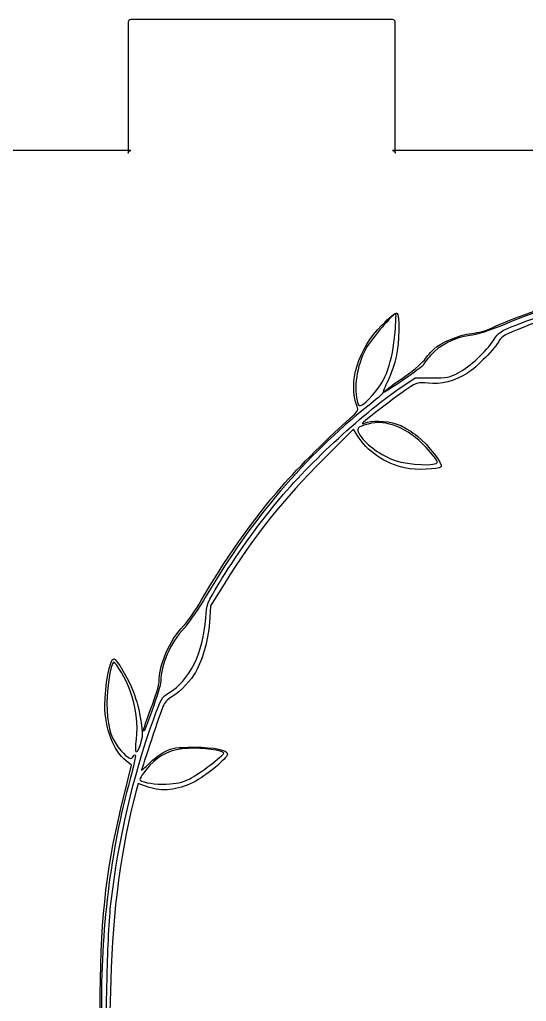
# Model space of a CAD drawing. Extents: x 1 to 449, y -9756 to -9558.
# Drawn here: x 192.24 to 211.6, y -9595.56 to -9558.06 of the extents above; entities that cross this region are included whole.
import ezdxf

# ---------------------------------------------------------------- set-up
doc = ezdxf.new("R2010")
doc.units = 0
doc.layers.get('0').update_dxf_attribs({"linetype": 'CONTINUOUS'})

msp = doc.modelspace()

# ---------------------------------------------------------------- linework, layer by layer
at = {"color": 7}
for p, q in [((206.49218, -9558.0586), (196.49218, -9558.0586)), ((196.39062, -9558.1602), (196.39062, -9563.1602)), ((206.59375, -9563.1602), (206.59375, -9558.1602)), ((196.49218, -9563.0586), (186.49218, -9563.0586)), ((216.49218, -9563.0586), (206.49218, -9563.0586))]:
    msp.add_line(p, q, dxfattribs=at)
at = {"color": 5}
for p, q in [((206.87837, -9572.0579), (207.352, -9571.743)), ((207.352, -9571.743), (207.99377, -9571.7426)), ((205.71075, -9572.4213), (205.71076, -9572.4213)), ((205.00334, -9573.6996), (203.87268, -9574.8277)), ((205.13782, -9573.9252), (205.00334, -9573.6996)), ((208.20105, -9574.9594), (208.20105, -9574.9596)), ((200.05374, -9579.6187), (199.53054, -9580.454)), ((199.53054, -9580.454), (199.49304, -9581.083)), ((196.97156, -9585.228), (196.97148, -9585.228)), ((196.24787, -9587.6298), (196.52069, -9586.5359)), ((196.52069, -9586.5359), (196.31056, -9586.3714)), ((196.76866, -9587.2414), (196.69486, -9587.5152)), ((197.15326, -9587.3721), (196.76866, -9587.2414)), ((198.73985, -9587.0556), (198.73985, -9587.0556)), ((195.72183, -9594.7527), (195.67843, -9596.368))]:
    msp.add_line(p, q, dxfattribs=at)
at = {"color": 7}
for points in [[(196.49218, -9558.0586), (196.43748, -9558.0586), (196.39062, -9558.1016), (196.39062, -9558.1602)], [(206.59375, -9558.1602), (206.59375, -9558.1052), (206.55075, -9558.0586), (206.49218, -9558.0586)], [(196.39062, -9563.1602), (196.39062, -9563.1052), (196.43362, -9563.0586), (196.49218, -9563.0586)], [(206.49218, -9563.0586), (206.54688, -9563.0586), (206.59375, -9563.1016), (206.59375, -9563.1602)]]:
    msp.add_open_spline(points, degree=3, dxfattribs=at)
at = {"color": 5}
for points in [[(216.84889, -9568.1613), (214.75467, -9568.3582), (212.75004, -9568.8698), (210.67452, -9569.737)], [(211.2368, -9569.7126), (213.12106, -9568.9862), (214.57933, -9568.6208), (216.48276, -9568.3981)], [(216.33485, -9568.5933), (214.67078, -9568.8087), (212.94541, -9569.242), (211.47412, -9569.8139)], [(210.20156, -9569.873), (210.65008, -9569.641), (212.28824, -9569.0344), (213.08873, -9568.8039)], [(206.61626, -9569.3047), (206.55586, -9569.2327), (205.66569, -9570.2636), (205.46803, -9570.6344)], [(206.08668, -9569.7259), (206.3668, -9569.4403), (206.61543, -9569.2392), (206.65684, -9569.2648)], [(206.58706, -9569.9905), (206.61746, -9569.6304), (206.63056, -9569.3217), (206.61626, -9569.3047)], [(206.65684, -9569.2648), (206.76345, -9569.3308), (206.74654, -9570.3845), (206.63014, -9570.9344)], [(205.13674, -9572.8401), (204.78516, -9571.9109), (205.16494, -9570.6657), (206.08668, -9569.7259)], [(210.67452, -9569.737), (210.14546, -9569.9581), (209.69168, -9570.1022), (209.43773, -9570.1297)], [(210.35574, -9570.2913), (210.54775, -9569.995), (210.60953, -9569.9544), (211.2368, -9569.7126)], [(205.71076, -9572.4213), (206.23405, -9571.8536), (206.48974, -9571.1444), (206.58706, -9569.9905)], [(208.06601, -9570.6465), (208.34161, -9570.3849), (209.00616, -9570.1087), (209.51336, -9570.045)], [(209.51336, -9570.045), (209.77154, -9570.013), (210.08123, -9569.9352), (210.20156, -9569.873)], [(211.47412, -9569.8139), (210.81464, -9570.0703), (210.64864, -9570.1624), (210.56924, -9570.3159)], [(209.43773, -9570.1297), (208.89401, -9570.1887), (208.27641, -9570.4995), (207.93704, -9570.885)], [(208.99963, -9571.5508), (209.43518, -9571.3216), (210.07032, -9570.7318), (210.35574, -9570.2913)], [(210.56924, -9570.3159), (210.41886, -9570.6067), (209.7014, -9571.343), (209.35137, -9571.5657)], [(205.46803, -9570.6344), (205.11493, -9571.2969), (204.99457, -9572.1356), (205.16749, -9572.7284)], [(207.70472, -9571.0602), (207.81083, -9570.9205), (207.97341, -9570.7344), (208.06601, -9570.6465)], [(207.6661, -9571.2455), (207.6661, -9571.3095), (206.19183, -9572.3294), (206.15407, -9572.2916)], [(206.63014, -9570.9344), (206.57624, -9571.1886), (206.43658, -9571.5947), (206.31966, -9571.8369)], [(206.81959, -9571.7894), (207.2003, -9571.5279), (207.59861, -9571.1997), (207.70472, -9571.0602)], [(207.93704, -9570.885), (207.78803, -9571.0544), (207.6661, -9571.2165), (207.6661, -9571.2455)], [(209.35137, -9571.5657), (208.88603, -9571.8619), (208.33376, -9572.0021), (207.84919, -9571.9474)], [(207.99377, -9571.7426), (208.57047, -9571.7423), (208.67246, -9571.7226), (208.99963, -9571.5508)], [(206.31966, -9571.8369), (206.20274, -9572.0791), (206.11108, -9572.2973), (206.11596, -9572.3217)], [(206.15407, -9572.2916), (206.13947, -9572.2776), (206.43888, -9572.0509), (206.81959, -9571.7894)], [(207.84919, -9571.9474), (207.46684, -9571.9044), (207.43374, -9571.9124), (207.0733, -9572.15)], [(202.08023, -9576.4773), (203.32608, -9574.9699), (205.47343, -9572.9921), (206.87837, -9572.0579)], [(207.0733, -9572.15), (206.69922, -9572.3962), (205.3263, -9573.4471), (205.3263, -9573.4872)], [(206.11596, -9572.3217), (206.12096, -9572.3457), (205.86246, -9572.5736), (205.54179, -9572.8273)], [(205.16749, -9572.7284), (205.21339, -9572.8858), (205.35796, -9572.8044), (205.71075, -9572.4213)], [(205.54179, -9572.8273), (203.1919, -9574.6863), (201.06676, -9577.1803), (199.37385, -9580.0658)], [(204.84431, -9573.3047), (205.15824, -9573.0359), (205.19106, -9572.9838), (205.13674, -9572.8401)], [(202.25771, -9575.89), (202.8517, -9575.2051), (204.20772, -9573.8497), (204.84431, -9573.3047)], [(205.3263, -9573.4872), (205.3263, -9573.4982), (205.4194, -9573.4762), (205.53311, -9573.4362)], [(205.53311, -9573.4362), (205.81019, -9573.3392), (206.44338, -9573.4042), (206.80467, -9573.5649)], [(207.77118, -9574.4031), (207.06785, -9573.6434), (206.25511, -9573.3139), (205.56034, -9573.5067)], [(205.56034, -9573.5067), (205.10913, -9573.6319), (205.08519, -9573.6666), (205.25756, -9573.9455)], [(206.80467, -9573.5649), (206.96596, -9573.6369), (207.25088, -9573.8174), (207.43782, -9573.966)], [(206.99179, -9575.1928), (206.21027, -9575.0307), (205.51207, -9574.5532), (205.13782, -9573.9252)], [(205.25756, -9573.9455), (205.47214, -9574.2927), (206.07091, -9574.7209), (206.58844, -9574.8974)], [(207.43782, -9573.966), (207.85852, -9574.3004), (208.43426, -9575.0469), (208.3424, -9575.1388)], [(208.20105, -9574.9596), (208.20105, -9574.9086), (208.00761, -9574.6585), (207.77118, -9574.4031)], [(203.87268, -9574.8277), (202.29824, -9576.3988), (201.23555, -9577.7319), (200.05374, -9579.6187)], [(206.58844, -9574.8974), (207.12017, -9575.0786), (208.20105, -9575.1203), (208.20105, -9574.9594)], [(208.3424, -9575.1388), (208.23841, -9575.2428), (207.39574, -9575.2762), (206.99179, -9575.1928)], [(199.18205, -9580.25), (200.02286, -9578.7678), (201.16013, -9577.1556), (202.25771, -9575.89)], [(199.86153, -9579.589), (200.4443, -9578.6211), (201.2986, -9577.423), (202.08023, -9576.4773)], [(199.3536, -9580.9167), (199.3922, -9580.3818), (199.4063, -9580.3451), (199.86153, -9579.589)], [(198.50236, -9581.2194), (198.68313, -9581.0266), (198.98899, -9580.5904), (199.18205, -9580.25)], [(199.37385, -9580.0658), (199.1042, -9580.5254), (198.7287, -9581.0741), (198.53943, -9581.285)], [(197.94051, -9583.7788), (198.7312, -9583.3154), (199.2573, -9582.2499), (199.3536, -9580.9167)], [(197.57132, -9583.3543), (197.57132, -9582.6854), (197.95692, -9581.8012), (198.50236, -9581.2194)], [(198.53943, -9581.285), (197.98431, -9581.9036), (197.64152, -9582.6833), (197.63641, -9583.339)], [(199.49304, -9581.083), (199.45014, -9581.8023), (199.21591, -9582.5935), (198.89913, -9583.089)], [(195.49882, -9584.2477), (195.49882, -9583.5066), (195.69549, -9582.4729), (195.83649, -9582.4729)], [(195.83649, -9582.4729), (195.94467, -9582.4729), (196.38171, -9583.2093), (196.59037, -9583.7432)], [(195.83437, -9582.6067), (195.714, -9582.6067), (195.54783, -9583.8178), (195.58398, -9584.4317)], [(196.47112, -9583.6981), (196.31792, -9583.276), (195.9274, -9582.6067), (195.83437, -9582.6067)], [(198.89913, -9583.089), (198.67712, -9583.4364), (198.25701, -9583.8427), (197.99783, -9583.9608)], [(197.63641, -9583.339), (197.63441, -9583.5546), (196.97583, -9585.4268), (196.97156, -9585.228)], [(197.27048, -9584.3515), (197.43594, -9583.9166), (197.57132, -9583.4679), (197.57132, -9583.3543)], [(196.70913, -9585.5482), (196.77763, -9585.0218), (196.68213, -9584.2794), (196.47112, -9583.6981)], [(196.59037, -9583.7432), (196.69816, -9584.019), (196.82594, -9584.5072), (196.87434, -9584.8283)], [(197.35216, -9584.8061), (197.64869, -9583.9822), (197.67664, -9583.9334), (197.94051, -9583.7788)], [(197.99783, -9583.9608), (197.90543, -9584.0028), (197.78425, -9584.1444), (197.72852, -9584.2753)], [(196.31056, -9586.3714), (195.83527, -9585.9995), (195.49882, -9585.1192), (195.49882, -9584.2477)], [(197.72852, -9584.2753), (197.62324, -9584.5225), (196.90276, -9586.6624), (196.90276, -9586.7279)], [(196.97148, -9585.228), (196.97048, -9585.18), (197.10501, -9584.7864), (197.27048, -9584.3515)], [(195.58398, -9584.4317), (195.62858, -9585.1887), (195.76312, -9585.5837), (196.11117, -9585.979)], [(195.73051, -9591.832), (196.02943, -9589.3214), (196.57, -9586.9792), (197.35216, -9584.8061)], [(196.87434, -9584.8283), (196.95384, -9585.3555), (196.95084, -9585.4457), (196.84394, -9585.7601)], [(196.84394, -9585.7601), (196.69417, -9586.2007), (196.63609, -9586.1094), (196.70913, -9585.5482)], [(197.80528, -9586.0158), (198.10226, -9585.8689), (198.22532, -9585.8505), (198.90837, -9585.8504)], [(200.04186, -9586.075), (200.04886, -9585.979), (199.21065, -9585.867), (198.69395, -9585.8955)], [(198.90837, -9585.8504), (199.70195, -9585.8503), (200.17859, -9585.9504), (200.17859, -9586.1173)], [(196.11117, -9585.979), (196.38049, -9586.285), (196.53171, -9586.3552), (196.58714, -9586.2)], [(196.66054, -9586.156), (196.68444, -9586.178), (196.59714, -9586.5841), (196.46638, -9587.0585)], [(196.58714, -9586.2), (196.60354, -9586.154), (196.63654, -9586.134), (196.66054, -9586.156)], [(197.18689, -9586.4731), (197.34316, -9586.3125), (197.62144, -9586.1067), (197.80528, -9586.0158)], [(198.69395, -9585.8955), (198.03699, -9585.9315), (197.59671, -9586.1243), (197.22161, -9586.5395)], [(198.73985, -9587.0556), (199.08795, -9586.8853), (200.03462, -9586.1723), (200.04186, -9586.075)], [(200.17859, -9586.1173), (200.17859, -9586.2771), (199.3562, -9586.956), (198.87545, -9587.1931)], [(197.22161, -9586.5395), (196.98603, -9586.8002), (196.80309, -9587.0806), (196.84723, -9587.1132)], [(196.90276, -9586.7279), (196.90276, -9586.7489), (197.03062, -9586.6339), (197.18689, -9586.4731)], [(196.46638, -9587.0585), (195.71318, -9589.7917), (195.33316, -9592.8856), (195.37089, -9595.977)], [(196.84723, -9587.1132), (196.97677, -9587.2092), (197.43417, -9587.2766), (197.848, -9587.2611)], [(198.87545, -9587.1931), (198.25604, -9587.4985), (197.69639, -9587.5567), (197.15326, -9587.3721)], [(197.848, -9587.2611), (198.24498, -9587.2461), (198.44354, -9587.2001), (198.73985, -9587.0556)], [(195.32569, -9595.2754), (195.35079, -9592.1753), (195.57236, -9590.3384), (196.24787, -9587.6298)], [(196.69486, -9587.5152), (196.12972, -9589.6111), (195.79264, -9592.1183), (195.72183, -9594.7527)], [(195.5848, -9594.5906), (195.6059, -9593.5698), (195.6714, -9592.3284), (195.73051, -9591.832)], [(195.6488, -9596.5628), (195.5603, -9596.4622), (195.5517, -9596.1979), (195.5848, -9594.5906)], [(195.22609, -9598.0311), (195.27409, -9597.7085), (195.31519, -9596.5708), (195.32569, -9595.2754)]]:
    msp.add_open_spline(points, degree=3, dxfattribs=at)

doc.saveas('drawing.dxf')
